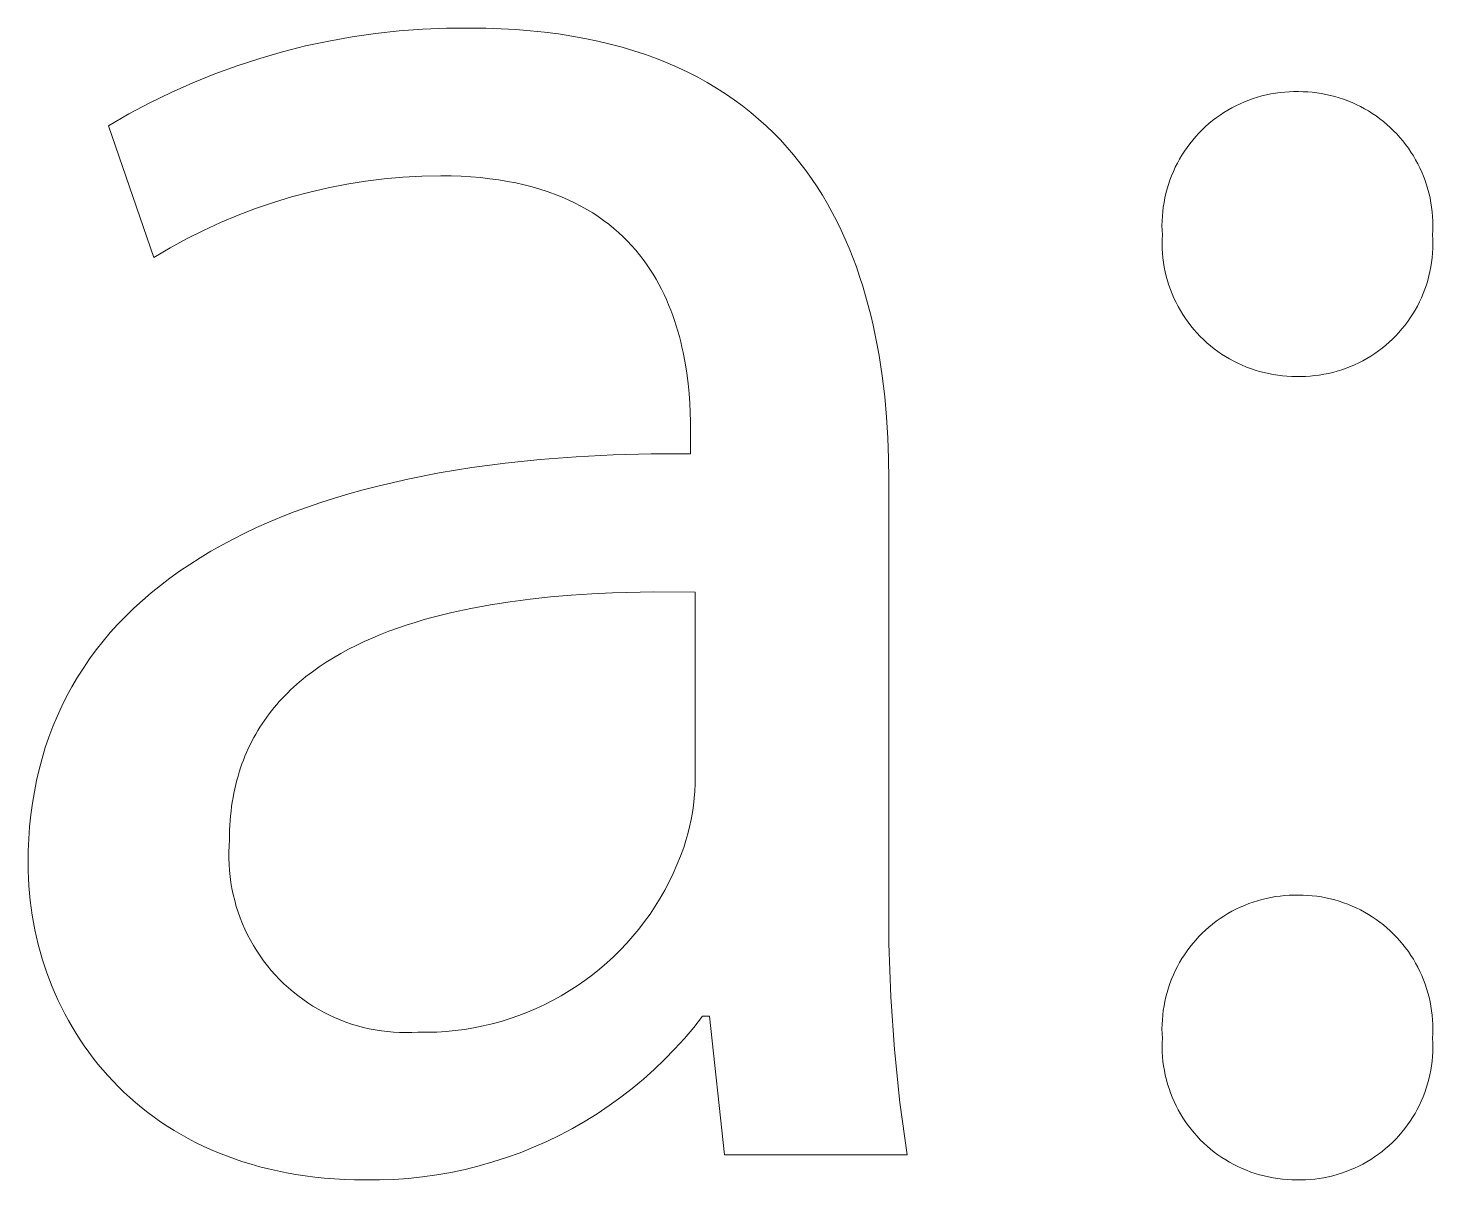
# Model space of a CAD drawing. Header units: millimetres. Extents: x 0 to 4468, y 0 to 3122.
# Drawn here: x 4185.53 to 4213.14, y 313.66 to 336.3 of the extents above; entities that cross this region are included whole.
import ezdxf

# ---------------------------------------------------------------- set-up
doc = ezdxf.new("R2010")
doc.units = ezdxf.units.MM
doc.header["$MEASUREMENT"] = 0
doc.layers.add('Domyślny', color=7, linetype='Continuous', true_color=0x000000)

msp = doc.modelspace()

# ---------------------------------------------------------------- linework, layer by layer
at = {"layer": 'Domyślny', "color": 18, "lineweight": 15, "true_color": 0x000000}
for p, q in [((4190.984, 335.944), (4191.44, 336.042)), ((4191.44, 336.042), (4191.899, 336.124)), ((4191.899, 336.124), (4192.361, 336.19)), ((4192.361, 336.19), (4192.825, 336.241)), ((4192.825, 336.241), (4193.29, 336.275)), ((4193.29, 336.275), (4193.756, 336.293)), ((4193.756, 336.293), (4194.222, 336.295)), ((4194.222, 336.295), (4194.529, 336.292)), ((4194.529, 336.292), (4194.828, 336.282)), ((4194.828, 336.282), (4195.12, 336.266)), ((4195.12, 336.266), (4195.405, 336.244)), ((4195.405, 336.244), (4195.684, 336.215)), ((4195.684, 336.215), (4195.955, 336.18)), ((4195.955, 336.18), (4196.219, 336.14)), ((4196.219, 336.14), (4196.476, 336.093)), ((4196.476, 336.093), (4196.727, 336.041)), ((4196.727, 336.041), (4196.971, 335.983)), ((4190.084, 335.701), (4190.532, 335.83)), ((4190.532, 335.83), (4190.984, 335.944)), ((4196.971, 335.983), (4197.209, 335.92)), ((4197.209, 335.92), (4197.44, 335.851)), ((4197.44, 335.851), (4197.665, 335.776)), ((4197.665, 335.776), (4197.883, 335.697)), ((4189.203, 335.396), (4189.641, 335.556)), ((4189.641, 335.556), (4190.084, 335.701)), ((4197.883, 335.697), (4198.095, 335.612)), ((4198.095, 335.612), (4198.301, 335.523)), ((4198.301, 335.523), (4198.501, 335.428)), ((4188.345, 335.032), (4188.771, 335.222)), ((4188.771, 335.222), (4189.203, 335.396)), ((4198.501, 335.428), (4198.694, 335.329)), ((4198.694, 335.329), (4198.882, 335.225)), ((4198.882, 335.225), (4199.064, 335.117)), ((4187.925, 334.827), (4188.345, 335.032)), ((4199.064, 335.117), (4199.24, 335.004)), ((4199.24, 335.004), (4199.411, 334.886)), ((4209.608, 334.909), (4209.695, 334.937)), ((4209.695, 334.937), (4209.782, 334.962)), ((4209.782, 334.962), (4209.871, 334.983)), ((4209.871, 334.983), (4209.96, 335.002)), ((4209.96, 335.002), (4210.049, 335.017)), ((4210.049, 335.017), (4210.14, 335.029)), ((4210.14, 335.029), (4210.23, 335.039)), ((4210.23, 335.039), (4210.321, 335.045)), ((4210.321, 335.045), (4210.412, 335.047)), ((4210.412, 335.047), (4210.503, 335.047)), ((4210.503, 335.047), (4210.593, 335.046)), ((4210.593, 335.046), (4210.683, 335.042)), ((4210.683, 335.042), (4210.773, 335.034)), ((4210.773, 335.034), (4210.862, 335.024)), ((4210.862, 335.024), (4210.951, 335.01)), ((4210.951, 335.01), (4211.04, 334.994)), ((4211.04, 334.994), (4211.128, 334.974)), ((4211.128, 334.974), (4211.215, 334.952)), ((4211.215, 334.952), (4211.301, 334.926)), ((4211.301, 334.926), (4211.387, 334.898)), ((4187.514, 334.609), (4187.925, 334.827)), ((4199.411, 334.886), (4199.576, 334.765)), ((4199.576, 334.765), (4199.735, 334.639)), ((4199.735, 334.639), (4199.889, 334.509)), ((4209.035, 334.635), (4209.112, 334.683)), ((4209.112, 334.683), (4209.191, 334.728)), ((4209.191, 334.728), (4209.272, 334.77)), ((4209.272, 334.77), (4209.354, 334.809)), ((4209.354, 334.809), (4209.438, 334.845)), ((4209.438, 334.845), (4209.522, 334.879)), ((4209.522, 334.879), (4209.608, 334.909)), ((4211.387, 334.898), (4211.471, 334.866)), ((4211.471, 334.866), (4211.554, 334.832)), ((4211.554, 334.832), (4211.636, 334.795)), ((4211.636, 334.795), (4211.717, 334.755)), ((4211.717, 334.755), (4211.797, 334.712)), ((4211.797, 334.712), (4211.874, 334.667)), ((4211.874, 334.667), (4211.951, 334.619)), ((4187.11, 334.376), (4187.514, 334.609)), ((4188.002, 331.787), (4187.11, 334.376)), ((4199.889, 334.509), (4200.037, 334.376)), ((4200.037, 334.376), (4200.18, 334.238)), ((4208.674, 334.359), (4208.742, 334.419)), ((4208.742, 334.419), (4208.812, 334.477)), ((4208.812, 334.477), (4208.885, 334.532)), ((4208.885, 334.532), (4208.959, 334.585)), ((4208.959, 334.585), (4209.035, 334.635)), ((4211.951, 334.619), (4212.025, 334.569)), ((4212.025, 334.569), (4212.098, 334.516)), ((4212.098, 334.516), (4212.169, 334.46)), ((4212.169, 334.46), (4212.238, 334.402)), ((4212.238, 334.402), (4212.305, 334.342)), ((4200.18, 334.238), (4200.318, 334.097)), ((4200.318, 334.097), (4200.451, 333.952)), ((4208.366, 334.024), (4208.423, 334.095)), ((4208.423, 334.095), (4208.482, 334.164)), ((4208.482, 334.164), (4208.544, 334.231)), ((4208.544, 334.231), (4208.608, 334.296)), ((4208.608, 334.296), (4208.674, 334.359)), ((4212.305, 334.342), (4212.37, 334.28)), ((4212.37, 334.28), (4212.432, 334.215)), ((4212.432, 334.215), (4212.493, 334.148)), ((4212.493, 334.148), (4212.551, 334.079)), ((4200.451, 333.952), (4200.579, 333.803)), ((4208.211, 333.8), (4208.26, 333.876)), ((4208.26, 333.876), (4208.312, 333.951)), ((4208.312, 333.951), (4208.366, 334.024)), ((4212.551, 334.079), (4212.607, 334.008)), ((4212.607, 334.008), (4212.66, 333.936)), ((4212.66, 333.936), (4212.711, 333.861)), ((4212.711, 333.861), (4212.759, 333.785)), ((4200.579, 333.803), (4200.701, 333.651)), ((4200.701, 333.651), (4200.819, 333.496)), ((4208.042, 333.478), (4208.08, 333.56)), ((4208.08, 333.56), (4208.121, 333.642)), ((4208.121, 333.642), (4208.165, 333.721)), ((4208.165, 333.721), (4208.211, 333.8)), ((4212.759, 333.785), (4212.804, 333.708)), ((4212.804, 333.708), (4212.847, 333.628)), ((4212.847, 333.628), (4212.887, 333.548)), ((4212.887, 333.548), (4212.925, 333.466)), ((4192.162, 333.288), (4191.796, 333.229)), ((4192.53, 333.333), (4192.162, 333.288)), ((4192.9, 333.366), (4192.53, 333.333)), ((4193.271, 333.386), (4192.9, 333.366)), ((4193.642, 333.394), (4193.271, 333.386)), ((4193.846, 333.392), (4193.642, 333.394)), ((4194.044, 333.385), (4193.846, 333.392)), ((4194.237, 333.373), (4194.044, 333.385)), ((4194.425, 333.357), (4194.237, 333.373)), ((4194.607, 333.337), (4194.425, 333.357)), ((4194.784, 333.313), (4194.607, 333.337)), ((4194.955, 333.284), (4194.784, 333.313)), ((4195.121, 333.252), (4194.955, 333.284)), ((4200.819, 333.496), (4200.932, 333.338)), ((4200.932, 333.338), (4201.04, 333.177)), ((4207.945, 333.223), (4207.974, 333.309)), ((4207.974, 333.309), (4208.006, 333.394)), ((4208.006, 333.394), (4208.042, 333.478)), ((4212.925, 333.466), (4212.959, 333.383)), ((4212.959, 333.383), (4212.991, 333.298)), ((4212.991, 333.298), (4213.02, 333.213)), ((4191.07, 333.075), (4190.711, 332.98)), ((4191.431, 333.159), (4191.07, 333.075)), ((4191.796, 333.229), (4191.431, 333.159)), ((4195.282, 333.215), (4195.121, 333.252)), ((4195.438, 333.175), (4195.282, 333.215)), ((4195.59, 333.132), (4195.438, 333.175)), ((4195.736, 333.084), (4195.59, 333.132)), ((4195.877, 333.034), (4195.736, 333.084)), ((4196.014, 332.98), (4195.877, 333.034)), ((4201.04, 333.177), (4201.143, 333.012)), ((4201.143, 333.012), (4201.242, 332.845)), ((4207.875, 332.959), (4207.895, 333.048)), ((4207.895, 333.048), (4207.918, 333.136)), ((4207.918, 333.136), (4207.945, 333.223)), ((4213.02, 333.213), (4213.045, 333.127)), ((4213.045, 333.127), (4213.068, 333.039)), ((4213.068, 333.039), (4213.088, 332.952)), ((4190.005, 332.752), (4189.658, 332.62)), ((4190.356, 332.872), (4190.005, 332.752)), ((4190.711, 332.98), (4190.356, 332.872)), ((4196.146, 332.922), (4196.014, 332.98)), ((4196.273, 332.862), (4196.146, 332.922)), ((4196.396, 332.798), (4196.273, 332.862)), ((4196.515, 332.732), (4196.396, 332.798)), ((4196.629, 332.663), (4196.515, 332.732)), ((4201.242, 332.845), (4201.336, 332.675)), ((4207.832, 332.689), (4207.843, 332.78)), ((4207.843, 332.78), (4207.858, 332.87)), ((4207.858, 332.87), (4207.875, 332.959)), ((4213.088, 332.952), (4213.105, 332.863)), ((4213.105, 332.863), (4213.118, 332.774)), ((4213.118, 332.774), (4213.129, 332.685)), ((4189.316, 332.477), (4188.979, 332.321)), ((4189.658, 332.62), (4189.316, 332.477)), ((4196.739, 332.591), (4196.629, 332.663)), ((4196.844, 332.517), (4196.739, 332.591)), ((4196.946, 332.44), (4196.844, 332.517)), ((4197.044, 332.361), (4196.946, 332.44)), ((4201.336, 332.675), (4201.426, 332.502)), ((4201.426, 332.502), (4201.511, 332.327)), ((4207.818, 332.417), (4207.82, 332.508)), ((4207.82, 332.508), (4207.825, 332.599)), ((4207.825, 332.599), (4207.832, 332.689)), ((4213.129, 332.685), (4213.137, 332.595)), ((4213.137, 332.595), (4213.141, 332.505)), ((4213.141, 332.505), (4213.143, 332.415)), ((4188.647, 332.154), (4188.322, 331.976)), ((4188.979, 332.321), (4188.647, 332.154)), ((4197.137, 332.279), (4197.044, 332.361)), ((4197.227, 332.195), (4197.137, 332.279)), ((4197.313, 332.11), (4197.227, 332.195)), ((4201.511, 332.327), (4201.593, 332.149)), ((4207.82, 332.326), (4207.818, 332.417)), ((4207.825, 332.235), (4207.82, 332.326)), ((4207.821, 332.144), (4207.825, 332.235)), ((4213.141, 332.325), (4213.136, 332.235)), ((4213.136, 332.235), (4213.141, 332.144)), ((4213.143, 332.415), (4213.141, 332.325)), ((4188.322, 331.976), (4188.002, 331.787)), ((4197.395, 332.022), (4197.313, 332.11)), ((4197.474, 331.932), (4197.395, 332.022)), ((4197.549, 331.841), (4197.474, 331.932)), ((4201.593, 332.149), (4201.669, 331.969)), ((4201.669, 331.969), (4201.742, 331.787)), ((4207.82, 332.052), (4207.821, 332.144)), ((4207.822, 331.961), (4207.82, 332.052)), ((4207.827, 331.87), (4207.822, 331.961)), ((4213.141, 331.963), (4213.136, 331.873)), ((4213.141, 332.144), (4213.143, 332.054)), ((4213.143, 332.054), (4213.141, 331.963)), ((4197.621, 331.748), (4197.549, 331.841)), ((4197.689, 331.654), (4197.621, 331.748)), ((4197.754, 331.558), (4197.689, 331.654)), ((4201.742, 331.787), (4201.811, 331.602)), ((4201.811, 331.602), (4201.875, 331.416)), ((4207.836, 331.779), (4207.827, 331.87)), ((4207.848, 331.688), (4207.836, 331.779)), ((4207.863, 331.598), (4207.848, 331.688)), ((4213.103, 331.603), (4213.085, 331.514)), ((4213.117, 331.692), (4213.103, 331.603)), ((4213.128, 331.782), (4213.117, 331.692)), ((4213.136, 331.873), (4213.128, 331.782)), ((4197.816, 331.461), (4197.754, 331.558)), ((4197.874, 331.363), (4197.816, 331.461)), ((4197.93, 331.264), (4197.874, 331.363)), ((4201.875, 331.416), (4201.936, 331.228)), ((4207.881, 331.508), (4207.863, 331.598)), ((4207.902, 331.419), (4207.881, 331.508)), ((4207.927, 331.331), (4207.902, 331.419)), ((4207.954, 331.244), (4207.927, 331.331)), ((4213.042, 331.338), (4213.015, 331.252)), ((4213.065, 331.426), (4213.042, 331.338)), ((4213.085, 331.514), (4213.065, 331.426)), ((4197.982, 331.163), (4197.93, 331.264)), ((4198.031, 331.062), (4197.982, 331.163)), ((4198.078, 330.96), (4198.031, 331.062)), ((4201.936, 331.228), (4201.993, 331.038)), ((4207.985, 331.158), (4207.954, 331.244)), ((4208.018, 331.073), (4207.985, 331.158)), ((4208.054, 330.989), (4208.018, 331.073)), ((4212.953, 331.081), (4212.918, 330.998)), ((4212.986, 331.166), (4212.953, 331.081)), ((4213.015, 331.252), (4212.986, 331.166)), ((4198.122, 330.858), (4198.078, 330.96)), ((4198.163, 330.755), (4198.122, 330.858)), ((4201.993, 331.038), (4202.046, 330.846)), ((4202.046, 330.846), (4202.096, 330.652)), ((4208.094, 330.906), (4208.054, 330.989)), ((4208.136, 330.825), (4208.094, 330.906)), ((4208.181, 330.746), (4208.136, 330.825)), ((4212.838, 330.835), (4212.795, 330.756)), ((4212.88, 330.916), (4212.838, 330.835)), ((4212.918, 330.998), (4212.88, 330.916)), ((4198.202, 330.651), (4198.163, 330.755)), ((4198.238, 330.547), (4198.202, 330.651)), ((4198.272, 330.443), (4198.238, 330.547)), ((4202.096, 330.652), (4202.141, 330.457)), ((4208.228, 330.668), (4208.181, 330.746)), ((4208.279, 330.591), (4208.228, 330.668)), ((4208.332, 330.517), (4208.279, 330.591)), ((4208.387, 330.444), (4208.332, 330.517)), ((4212.647, 330.528), (4212.592, 330.455)), ((4212.699, 330.602), (4212.647, 330.528)), ((4212.748, 330.678), (4212.699, 330.602)), ((4212.795, 330.756), (4212.748, 330.678)), ((4198.303, 330.339), (4198.272, 330.443)), ((4198.332, 330.234), (4198.303, 330.339)), ((4198.359, 330.13), (4198.332, 330.234)), ((4202.141, 330.457), (4202.184, 330.261)), ((4202.184, 330.261), (4202.223, 330.063)), ((4208.445, 330.374), (4208.387, 330.444)), ((4208.506, 330.305), (4208.445, 330.374)), ((4208.569, 330.239), (4208.506, 330.305)), ((4208.634, 330.175), (4208.569, 330.239)), ((4212.414, 330.25), (4212.35, 330.186)), ((4212.476, 330.316), (4212.414, 330.25)), ((4212.535, 330.385), (4212.476, 330.316)), ((4212.592, 330.455), (4212.535, 330.385)), ((4198.383, 330.026), (4198.359, 330.13)), ((4198.406, 329.923), (4198.383, 330.026)), ((4202.223, 330.063), (4202.258, 329.865)), ((4208.701, 330.113), (4208.634, 330.175)), ((4208.771, 330.053), (4208.701, 330.113)), ((4208.842, 329.996), (4208.771, 330.053)), ((4208.915, 329.942), (4208.842, 329.996)), ((4212.073, 329.952), (4211.999, 329.9)), ((4212.146, 330.007), (4212.073, 329.952)), ((4212.216, 330.064), (4212.146, 330.007)), ((4212.284, 330.124), (4212.216, 330.064)), ((4212.35, 330.186), (4212.284, 330.124)), ((4198.445, 329.717), (4198.406, 329.923)), ((4198.477, 329.513), (4198.445, 329.717)), ((4202.258, 329.865), (4202.319, 329.464)), ((4208.991, 329.89), (4208.915, 329.942)), ((4209.068, 329.841), (4208.991, 329.89)), ((4209.146, 329.794), (4209.068, 329.841)), ((4209.227, 329.75), (4209.146, 329.794)), ((4209.308, 329.709), (4209.227, 329.75)), ((4209.391, 329.671), (4209.308, 329.709)), ((4209.476, 329.636), (4209.391, 329.671)), ((4211.604, 329.68), (4211.521, 329.644)), ((4211.686, 329.718), (4211.604, 329.68)), ((4211.767, 329.76), (4211.686, 329.718)), ((4211.846, 329.804), (4211.767, 329.76)), ((4211.923, 329.851), (4211.846, 329.804)), ((4211.999, 329.9), (4211.923, 329.851)), ((4198.503, 329.313), (4198.477, 329.513)), ((4202.319, 329.464), (4202.368, 329.06)), ((4209.561, 329.604), (4209.476, 329.636)), ((4209.648, 329.575), (4209.561, 329.604)), ((4209.736, 329.549), (4209.648, 329.575)), ((4209.824, 329.526), (4209.736, 329.549)), ((4209.913, 329.506), (4209.824, 329.526)), ((4210.003, 329.489), (4209.913, 329.506)), ((4210.094, 329.475), (4210.003, 329.489)), ((4210.184, 329.465), (4210.094, 329.475)), ((4210.275, 329.458), (4210.184, 329.465)), ((4210.367, 329.453), (4210.275, 329.458)), ((4210.458, 329.452), (4210.367, 329.453)), ((4210.549, 329.451), (4210.458, 329.452)), ((4210.639, 329.453), (4210.549, 329.451)), ((4210.73, 329.458), (4210.639, 329.453)), ((4210.82, 329.467), (4210.73, 329.458)), ((4210.91, 329.478), (4210.82, 329.467)), ((4210.999, 329.493), (4210.91, 329.478)), ((4211.088, 329.51), (4210.999, 329.493)), ((4211.177, 329.531), (4211.088, 329.51)), ((4211.264, 329.555), (4211.177, 329.531)), ((4211.351, 329.581), (4211.264, 329.555)), ((4211.436, 329.611), (4211.351, 329.581)), ((4211.521, 329.644), (4211.436, 329.611)), ((4198.522, 329.118), (4198.503, 329.313)), ((4198.536, 328.927), (4198.522, 329.118)), ((4198.545, 328.742), (4198.536, 328.927)), ((4202.368, 329.06), (4202.405, 328.654)), ((4198.55, 328.565), (4198.545, 328.742)), ((4198.552, 328.395), (4198.55, 328.565)), ((4202.405, 328.654), (4202.43, 328.245)), ((4198.552, 327.933), (4198.552, 328.395)), ((4202.43, 328.245), (4202.445, 327.836)), ((4194.251, 327.66), (4194.912, 327.748)), ((4194.912, 327.748), (4195.596, 327.819)), ((4195.596, 327.819), (4196.302, 327.873)), ((4196.302, 327.873), (4197.03, 327.91)), ((4197.03, 327.91), (4197.78, 327.93)), ((4197.78, 327.93), (4198.552, 327.933)), ((4202.445, 327.836), (4202.45, 327.427)), ((4192.996, 327.435), (4193.612, 327.556)), ((4193.612, 327.556), (4194.251, 327.66)), ((4191.833, 327.145), (4192.115, 327.223)), ((4192.115, 327.223), (4192.403, 327.298)), ((4192.403, 327.298), (4192.996, 327.435)), ((4202.45, 327.427), (4202.45, 319.348)), ((4191.023, 326.884), (4191.287, 326.975)), ((4191.287, 326.975), (4191.557, 327.062)), ((4191.557, 327.062), (4191.833, 327.145)), ((4190.265, 326.588), (4190.512, 326.691)), ((4190.512, 326.691), (4190.764, 326.79)), ((4190.764, 326.79), (4191.023, 326.884)), ((4189.561, 326.256), (4189.79, 326.371)), ((4189.79, 326.371), (4190.024, 326.481)), ((4190.024, 326.481), (4190.265, 326.588)), ((4189.122, 326.015), (4189.339, 326.138)), ((4189.339, 326.138), (4189.561, 326.256)), ((4188.708, 325.759), (4188.912, 325.889)), ((4188.912, 325.889), (4189.122, 326.015)), ((4188.317, 325.487), (4188.509, 325.625)), ((4188.509, 325.625), (4188.708, 325.759)), ((4187.952, 325.2), (4188.132, 325.346)), ((4188.132, 325.346), (4188.317, 325.487)), ((4187.612, 324.898), (4187.779, 325.051)), ((4187.779, 325.051), (4187.952, 325.2)), ((4195.009, 325.024), (4194.62, 324.964)), ((4195.403, 325.076), (4195.009, 325.024)), ((4195.803, 325.118), (4195.403, 325.076)), ((4196.205, 325.153), (4195.803, 325.118)), ((4196.611, 325.179), (4196.205, 325.153)), ((4197.017, 325.198), (4196.611, 325.179)), ((4197.832, 325.216), (4197.017, 325.198)), ((4198.641, 325.21), (4197.832, 325.216)), ((4198.641, 321.446), (4198.641, 325.21)), ((4187.296, 324.581), (4187.451, 324.741)), ((4187.451, 324.741), (4187.612, 324.898)), ((4193.496, 324.721), (4193.317, 324.672)), ((4193.862, 324.813), (4193.496, 324.721)), ((4194.237, 324.893), (4193.862, 324.813)), ((4194.62, 324.964), (4194.237, 324.893)), ((4187.148, 324.417), (4187.296, 324.581)), ((4192.624, 324.444), (4192.459, 324.379)), ((4192.793, 324.505), (4192.624, 324.444)), ((4192.965, 324.563), (4192.793, 324.505)), ((4193.139, 324.619), (4192.965, 324.563)), ((4193.317, 324.672), (4193.139, 324.619)), ((4186.871, 324.077), (4187.006, 324.249)), ((4187.006, 324.249), (4187.148, 324.417)), ((4191.981, 324.166), (4191.828, 324.089)), ((4192.137, 324.24), (4191.981, 324.166)), ((4192.296, 324.311), (4192.137, 324.24)), ((4192.459, 324.379), (4192.296, 324.311)), ((4186.619, 323.722), (4186.742, 323.901)), ((4186.742, 323.901), (4186.871, 324.077)), ((4191.534, 323.924), (4191.393, 323.836)), ((4191.679, 324.008), (4191.534, 323.924)), ((4191.828, 324.089), (4191.679, 324.008)), ((4186.503, 323.539), (4186.619, 323.722)), ((4191.123, 323.65), (4190.994, 323.552)), ((4191.256, 323.745), (4191.123, 323.65)), ((4191.393, 323.836), (4191.256, 323.745)), ((4186.289, 323.163), (4186.393, 323.353)), ((4186.393, 323.353), (4186.503, 323.539)), ((4190.749, 323.344), (4190.691, 323.29)), ((4190.809, 323.397), (4190.749, 323.344)), ((4190.869, 323.45), (4190.809, 323.397)), ((4190.931, 323.501), (4190.869, 323.45)), ((4190.994, 323.552), (4190.931, 323.501)), ((4186.193, 322.969), (4186.289, 323.163)), ((4190.47, 323.062), (4190.418, 323.003)), ((4190.524, 323.121), (4190.47, 323.062)), ((4190.578, 323.178), (4190.524, 323.121)), ((4190.634, 323.234), (4190.578, 323.178)), ((4190.691, 323.29), (4190.634, 323.234)), ((4186.019, 322.571), (4186.102, 322.772)), ((4186.102, 322.772), (4186.193, 322.969)), ((4190.269, 322.819), (4190.222, 322.756)), ((4190.317, 322.882), (4190.269, 322.819)), ((4190.367, 322.943), (4190.317, 322.882)), ((4190.418, 323.003), (4190.367, 322.943)), ((4185.941, 322.366), (4186.019, 322.571)), ((4190.047, 322.492), (4190.006, 322.424)), ((4190.089, 322.56), (4190.047, 322.492)), ((4190.132, 322.626), (4190.089, 322.56)), ((4190.176, 322.692), (4190.132, 322.626)), ((4190.222, 322.756), (4190.176, 322.692)), ((4185.871, 322.158), (4185.941, 322.366)), ((4189.93, 322.283), (4189.894, 322.212)), ((4189.967, 322.354), (4189.93, 322.283)), ((4190.006, 322.424), (4189.967, 322.354)), ((4185.749, 321.731), (4185.807, 321.947)), ((4185.807, 321.947), (4185.871, 322.158)), ((4189.794, 321.99), (4189.764, 321.914)), ((4189.826, 322.065), (4189.794, 321.99)), ((4189.859, 322.139), (4189.826, 322.065)), ((4189.894, 322.212), (4189.859, 322.139)), ((4185.699, 321.513), (4185.749, 321.731)), ((4189.682, 321.678), (4189.658, 321.598)), ((4189.708, 321.758), (4189.682, 321.678)), ((4189.735, 321.836), (4189.708, 321.758)), ((4189.764, 321.914), (4189.735, 321.836)), ((4185.655, 321.29), (4185.699, 321.513)), ((4189.614, 321.433), (4189.595, 321.349)), ((4189.635, 321.516), (4189.614, 321.433)), ((4189.658, 321.598), (4189.635, 321.516)), ((4198.636, 321.304), (4198.641, 321.446)), ((4185.617, 321.065), (4185.655, 321.29)), ((4189.56, 321.177), (4189.546, 321.089)), ((4189.577, 321.264), (4189.56, 321.177)), ((4189.595, 321.349), (4189.577, 321.264)), ((4198.61, 321.022), (4198.625, 321.163)), ((4198.625, 321.163), (4198.636, 321.304)), ((4185.563, 320.603), (4185.587, 320.835)), ((4185.587, 320.835), (4185.617, 321.065)), ((4189.522, 320.911), (4189.512, 320.819)), ((4189.533, 321.001), (4189.522, 320.911)), ((4189.546, 321.089), (4189.533, 321.001)), ((4198.565, 320.743), (4198.59, 320.882)), ((4198.59, 320.882), (4198.61, 321.022)), ((4185.546, 320.366), (4185.563, 320.603)), ((4189.498, 320.633), (4189.494, 320.538)), ((4189.504, 320.727), (4189.498, 320.633)), ((4189.512, 320.819), (4189.504, 320.727)), ((4198.501, 320.467), (4198.535, 320.604)), ((4198.535, 320.604), (4198.565, 320.743)), ((4185.536, 320.127), (4185.546, 320.366)), ((4189.49, 320.345), (4189.482, 320.225)), ((4189.491, 320.442), (4189.49, 320.345)), ((4189.494, 320.538), (4189.491, 320.442)), ((4198.418, 320.196), (4198.462, 320.331)), ((4198.462, 320.331), (4198.501, 320.467)), ((4185.532, 319.884), (4185.536, 320.127)), ((4189.482, 320.225), (4189.478, 320.105)), ((4189.478, 320.105), (4189.478, 319.985)), ((4198.286, 319.853), (4198.355, 320.023)), ((4198.355, 320.023), (4198.418, 320.196)), ((4185.534, 319.737), (4185.532, 319.884)), ((4185.539, 319.591), (4185.534, 319.737)), ((4189.478, 319.985), (4189.482, 319.864)), ((4189.482, 319.864), (4189.49, 319.745)), ((4189.49, 319.745), (4189.502, 319.625)), ((4198.212, 319.685), (4198.286, 319.853)), ((4185.547, 319.445), (4185.539, 319.591)), ((4189.502, 319.625), (4189.519, 319.506)), ((4189.519, 319.506), (4189.539, 319.388)), ((4198.046, 319.356), (4198.132, 319.519)), ((4198.132, 319.519), (4198.212, 319.685)), ((4185.559, 319.299), (4185.547, 319.445)), ((4185.573, 319.153), (4185.559, 319.299)), ((4189.539, 319.388), (4189.564, 319.27)), ((4189.564, 319.27), (4189.593, 319.153)), ((4197.858, 319.04), (4197.955, 319.197)), ((4197.955, 319.197), (4198.046, 319.356)), ((4202.45, 319.348), (4202.45, 318.306)), ((4209.782, 319.175), (4209.871, 319.196)), ((4209.871, 319.196), (4209.96, 319.215)), ((4209.96, 319.215), (4210.049, 319.23)), ((4210.049, 319.23), (4210.14, 319.242)), ((4210.14, 319.242), (4210.23, 319.252)), ((4210.23, 319.252), (4210.321, 319.258)), ((4210.321, 319.258), (4210.412, 319.26)), ((4210.412, 319.26), (4210.503, 319.26)), ((4210.503, 319.26), (4210.593, 319.259)), ((4210.593, 319.259), (4210.683, 319.255)), ((4210.683, 319.255), (4210.773, 319.247)), ((4210.773, 319.247), (4210.862, 319.237)), ((4210.862, 319.237), (4210.951, 319.223)), ((4210.951, 319.223), (4211.04, 319.207)), ((4211.04, 319.207), (4211.128, 319.187)), ((4211.128, 319.187), (4211.215, 319.165)), ((4185.591, 319.008), (4185.573, 319.153)), ((4185.613, 318.863), (4185.591, 319.008)), ((4189.593, 319.153), (4189.625, 319.038)), ((4189.625, 319.038), (4189.662, 318.923)), ((4189.662, 318.923), (4189.703, 318.81)), ((4197.756, 318.887), (4197.858, 319.04)), ((4209.112, 318.896), (4209.191, 318.941)), ((4209.191, 318.941), (4209.272, 318.983)), ((4209.272, 318.983), (4209.354, 319.022)), ((4209.354, 319.022), (4209.438, 319.058)), ((4209.438, 319.058), (4209.522, 319.092)), ((4209.522, 319.092), (4209.608, 319.123)), ((4209.608, 319.123), (4209.695, 319.15)), ((4209.695, 319.15), (4209.782, 319.175)), ((4211.215, 319.165), (4211.301, 319.139)), ((4211.301, 319.139), (4211.387, 319.111)), ((4211.387, 319.111), (4211.471, 319.079)), ((4211.471, 319.079), (4211.554, 319.045)), ((4211.554, 319.045), (4211.636, 319.008)), ((4211.636, 319.008), (4211.717, 318.968)), ((4211.717, 318.968), (4211.797, 318.926)), ((4211.797, 318.926), (4211.874, 318.88)), ((4185.637, 318.719), (4185.613, 318.863)), ((4185.665, 318.576), (4185.637, 318.719)), ((4189.703, 318.81), (4189.747, 318.698)), ((4189.747, 318.698), (4189.795, 318.588)), ((4197.537, 318.592), (4197.649, 318.738)), ((4197.649, 318.738), (4197.756, 318.887)), ((4208.674, 318.572), (4208.742, 318.632)), ((4208.742, 318.632), (4208.812, 318.69)), ((4208.812, 318.69), (4208.885, 318.745)), ((4208.885, 318.745), (4208.959, 318.798)), ((4208.959, 318.798), (4209.035, 318.848)), ((4209.035, 318.848), (4209.112, 318.896)), ((4211.874, 318.88), (4211.951, 318.832)), ((4211.951, 318.832), (4212.025, 318.782)), ((4212.025, 318.782), (4212.098, 318.729)), ((4212.098, 318.729), (4212.169, 318.673)), ((4212.169, 318.673), (4212.238, 318.615)), ((4185.696, 318.433), (4185.665, 318.576)), ((4185.731, 318.291), (4185.696, 318.433)), ((4189.795, 318.588), (4189.847, 318.48)), ((4189.847, 318.48), (4189.903, 318.373)), ((4189.903, 318.373), (4189.962, 318.269)), ((4197.298, 318.313), (4197.419, 318.45)), ((4197.419, 318.45), (4197.537, 318.592)), ((4208.423, 318.308), (4208.482, 318.377)), ((4208.482, 318.377), (4208.544, 318.444)), ((4208.544, 318.444), (4208.608, 318.509)), ((4208.608, 318.509), (4208.674, 318.572)), ((4212.238, 318.615), (4212.305, 318.555)), ((4212.305, 318.555), (4212.37, 318.493)), ((4212.37, 318.493), (4212.432, 318.428)), ((4212.432, 318.428), (4212.493, 318.361)), ((4212.493, 318.361), (4212.551, 318.292)), ((4185.768, 318.149), (4185.731, 318.291)), ((4185.809, 318.009), (4185.768, 318.149)), ((4189.962, 318.269), (4190.025, 318.166)), ((4190.025, 318.166), (4190.092, 318.066)), ((4197.04, 318.05), (4197.171, 318.179)), ((4197.171, 318.179), (4197.298, 318.313)), ((4202.45, 318.306), (4202.486, 317.264)), ((4208.211, 318.013), (4208.26, 318.089)), ((4208.26, 318.089), (4208.312, 318.164)), ((4208.312, 318.164), (4208.366, 318.237)), ((4208.366, 318.237), (4208.423, 318.308)), ((4212.551, 318.292), (4212.607, 318.222)), ((4212.607, 318.222), (4212.66, 318.149)), ((4212.66, 318.149), (4212.711, 318.074)), ((4212.711, 318.074), (4212.759, 317.998)), ((4185.854, 317.869), (4185.809, 318.009)), ((4185.901, 317.731), (4185.854, 317.869)), ((4190.092, 318.066), (4190.162, 317.969)), ((4190.162, 317.969), (4190.235, 317.873)), ((4190.235, 317.873), (4190.311, 317.78)), ((4196.622, 317.691), (4196.765, 317.806)), ((4196.765, 317.806), (4196.905, 317.926)), ((4196.905, 317.926), (4197.04, 318.05)), ((4208.08, 317.773), (4208.121, 317.855)), ((4208.121, 317.855), (4208.165, 317.934)), ((4208.165, 317.934), (4208.211, 318.013)), ((4212.759, 317.998), (4212.804, 317.921)), ((4212.804, 317.921), (4212.847, 317.841)), ((4212.847, 317.841), (4212.887, 317.761)), ((4185.952, 317.594), (4185.901, 317.731)), ((4186.006, 317.457), (4185.952, 317.594)), ((4190.311, 317.78), (4190.391, 317.69)), ((4190.391, 317.69), (4190.474, 317.603)), ((4190.474, 317.603), (4190.559, 317.519)), ((4196.324, 317.476), (4196.475, 317.581)), ((4196.475, 317.581), (4196.622, 317.691)), ((4207.945, 317.436), (4207.974, 317.522)), ((4207.974, 317.522), (4208.006, 317.607)), ((4208.006, 317.607), (4208.042, 317.691)), ((4208.042, 317.691), (4208.08, 317.773)), ((4212.887, 317.761), (4212.925, 317.679)), ((4212.925, 317.679), (4212.959, 317.596)), ((4212.959, 317.596), (4212.991, 317.511)), ((4186.063, 317.322), (4186.006, 317.457)), ((4186.123, 317.189), (4186.063, 317.322)), ((4190.559, 317.519), (4190.648, 317.437)), ((4190.648, 317.437), (4190.739, 317.359)), ((4190.739, 317.359), (4190.833, 317.284)), ((4190.833, 317.284), (4190.929, 317.212)), ((4195.85, 317.193), (4196.011, 317.282)), ((4196.011, 317.282), (4196.169, 317.376)), ((4196.169, 317.376), (4196.324, 317.476)), ((4202.486, 317.264), (4202.558, 316.224)), ((4207.875, 317.172), (4207.895, 317.261)), ((4207.895, 317.261), (4207.918, 317.349)), ((4207.918, 317.349), (4207.945, 317.436)), ((4212.991, 317.511), (4213.02, 317.426)), ((4213.02, 317.426), (4213.045, 317.34)), ((4213.045, 317.34), (4213.068, 317.252)), ((4213.068, 317.252), (4213.088, 317.165)), ((4186.187, 317.056), (4186.123, 317.189)), ((4186.254, 316.926), (4186.187, 317.056)), ((4190.929, 317.212), (4191.028, 317.144)), ((4191.028, 317.144), (4191.129, 317.079)), ((4191.129, 317.079), (4191.232, 317.017)), ((4191.232, 317.017), (4191.338, 316.96)), ((4195.351, 316.959), (4195.52, 317.031)), ((4195.52, 317.031), (4195.687, 317.109)), ((4195.687, 317.109), (4195.85, 317.193)), ((4207.832, 316.902), (4207.843, 316.993)), ((4207.843, 316.993), (4207.858, 317.083)), ((4207.858, 317.083), (4207.875, 317.172)), ((4213.088, 317.165), (4213.105, 317.076)), ((4213.105, 317.076), (4213.118, 316.987)), ((4213.118, 316.987), (4213.129, 316.898)), ((4186.324, 316.796), (4186.254, 316.926)), ((4186.397, 316.669), (4186.324, 316.796)), ((4191.338, 316.96), (4191.445, 316.905)), ((4191.445, 316.905), (4191.554, 316.855)), ((4191.554, 316.855), (4191.665, 316.808)), ((4191.665, 316.808), (4191.777, 316.765)), ((4191.777, 316.765), (4191.891, 316.726)), ((4191.891, 316.726), (4192.006, 316.691)), ((4194.474, 316.688), (4194.652, 316.73)), ((4194.652, 316.73), (4194.83, 316.778)), ((4194.83, 316.778), (4195.006, 316.833)), ((4195.006, 316.833), (4195.179, 316.893)), ((4195.179, 316.893), (4195.351, 316.959)), ((4198.79, 316.878), (4198.614, 316.656)), ((4198.924, 316.878), (4198.79, 316.878)), ((4199.221, 314.155), (4198.924, 316.878)), ((4207.818, 316.63), (4207.82, 316.721)), ((4207.82, 316.721), (4207.825, 316.812)), ((4207.825, 316.812), (4207.832, 316.902)), ((4213.129, 316.898), (4213.137, 316.808)), ((4213.137, 316.808), (4213.141, 316.718)), ((4213.141, 316.718), (4213.143, 316.628)), ((4186.474, 316.542), (4186.397, 316.669)), ((4186.554, 316.418), (4186.474, 316.542)), ((4186.637, 316.296), (4186.554, 316.418)), ((4192.006, 316.691), (4192.122, 316.661)), ((4192.122, 316.661), (4192.239, 316.634)), ((4192.239, 316.634), (4192.357, 316.611)), ((4192.357, 316.611), (4192.476, 316.592)), ((4192.476, 316.592), (4192.595, 316.577)), ((4192.595, 316.577), (4192.715, 316.566)), ((4192.715, 316.566), (4192.835, 316.56)), ((4192.835, 316.56), (4192.955, 316.558)), ((4192.955, 316.558), (4193.075, 316.559)), ((4193.075, 316.559), (4193.195, 316.565)), ((4193.195, 316.565), (4193.379, 316.564)), ((4193.379, 316.564), (4193.563, 316.569)), ((4193.563, 316.569), (4193.746, 316.58)), ((4193.746, 316.58), (4193.929, 316.598)), ((4193.929, 316.598), (4194.112, 316.622)), ((4194.112, 316.622), (4194.293, 316.652)), ((4194.293, 316.652), (4194.474, 316.688)), ((4198.431, 316.44), (4198.24, 316.23)), ((4198.614, 316.656), (4198.431, 316.44)), ((4207.82, 316.539), (4207.818, 316.63)), ((4207.825, 316.448), (4207.82, 316.539)), ((4207.821, 316.357), (4207.825, 316.448)), ((4213.141, 316.538), (4213.136, 316.448)), ((4213.136, 316.448), (4213.141, 316.357)), ((4213.143, 316.628), (4213.141, 316.538)), ((4186.723, 316.175), (4186.637, 316.296)), ((4186.812, 316.056), (4186.723, 316.175)), ((4198.24, 316.23), (4198.042, 316.027)), ((4202.558, 316.224), (4202.665, 315.187)), ((4207.82, 316.265), (4207.821, 316.357)), ((4207.823, 316.174), (4207.82, 316.265)), ((4207.829, 316.083), (4207.823, 316.174)), ((4213.14, 316.176), (4213.135, 316.086)), ((4213.142, 316.267), (4213.14, 316.176)), ((4213.141, 316.357), (4213.142, 316.267)), ((4186.905, 315.939), (4186.812, 316.056)), ((4187.001, 315.825), (4186.905, 315.939)), ((4198.042, 316.027), (4197.838, 315.831)), ((4207.838, 315.992), (4207.829, 316.083)), ((4207.85, 315.902), (4207.838, 315.992)), ((4207.865, 315.811), (4207.85, 315.902)), ((4213.115, 315.906), (4213.101, 315.817)), ((4213.127, 315.996), (4213.115, 315.906)), ((4213.135, 316.086), (4213.127, 315.996)), ((4187.1, 315.712), (4187.001, 315.825)), ((4187.203, 315.602), (4187.1, 315.712)), ((4187.308, 315.494), (4187.203, 315.602)), ((4197.626, 315.643), (4197.408, 315.462)), ((4197.838, 315.831), (4197.626, 315.643)), ((4207.883, 315.722), (4207.865, 315.811)), ((4207.905, 315.633), (4207.883, 315.722)), ((4207.929, 315.545), (4207.905, 315.633)), ((4213.063, 315.64), (4213.039, 315.552)), ((4213.084, 315.728), (4213.063, 315.64)), ((4213.101, 315.817), (4213.084, 315.728)), ((4187.417, 315.388), (4187.308, 315.494)), ((4187.529, 315.285), (4187.417, 315.388)), ((4197.408, 315.462), (4197.184, 315.288)), ((4207.957, 315.458), (4207.929, 315.545)), ((4207.987, 315.372), (4207.957, 315.458)), ((4208.021, 315.287), (4207.987, 315.372)), ((4212.983, 315.38), (4212.951, 315.296)), ((4213.013, 315.466), (4212.983, 315.38)), ((4213.039, 315.552), (4213.013, 315.466)), ((4187.644, 315.184), (4187.529, 315.285)), ((4187.762, 315.086), (4187.644, 315.184)), ((4187.884, 314.991), (4187.762, 315.086)), ((4196.954, 315.123), (4196.719, 314.965)), ((4197.184, 315.288), (4196.954, 315.123)), ((4202.665, 315.187), (4202.807, 314.155)), ((4208.057, 315.203), (4208.021, 315.287)), ((4208.097, 315.121), (4208.057, 315.203)), ((4208.139, 315.04), (4208.097, 315.121)), ((4208.184, 314.961), (4208.139, 315.04)), ((4212.836, 315.05), (4212.792, 314.971)), ((4212.877, 315.13), (4212.836, 315.05)), ((4212.915, 315.212), (4212.877, 315.13)), ((4212.951, 315.296), (4212.915, 315.212)), ((4188.008, 314.898), (4187.884, 314.991)), ((4188.136, 314.808), (4188.008, 314.898)), ((4188.267, 314.721), (4188.136, 314.808)), ((4196.478, 314.816), (4196.232, 314.675)), ((4196.719, 314.965), (4196.478, 314.816)), ((4208.231, 314.883), (4208.184, 314.961)), ((4208.282, 314.807), (4208.231, 314.883)), ((4208.335, 314.732), (4208.282, 314.807)), ((4212.696, 314.817), (4212.644, 314.743)), ((4212.745, 314.893), (4212.696, 314.817)), ((4212.792, 314.971), (4212.745, 314.893)), ((4188.401, 314.637), (4188.267, 314.721)), ((4188.539, 314.555), (4188.401, 314.637)), ((4188.68, 314.477), (4188.539, 314.555)), ((4195.982, 314.543), (4195.727, 314.419)), ((4196.232, 314.675), (4195.982, 314.543)), ((4208.39, 314.66), (4208.335, 314.732)), ((4208.448, 314.589), (4208.39, 314.66)), ((4208.509, 314.521), (4208.448, 314.589)), ((4208.571, 314.454), (4208.509, 314.521)), ((4212.473, 314.532), (4212.412, 314.465)), ((4212.533, 314.6), (4212.473, 314.532)), ((4212.589, 314.671), (4212.533, 314.6)), ((4212.644, 314.743), (4212.589, 314.671)), ((4188.823, 314.402), (4188.68, 314.477)), ((4188.97, 314.33), (4188.823, 314.402)), ((4189.12, 314.262), (4188.97, 314.33)), ((4189.274, 314.196), (4189.12, 314.262)), ((4195.468, 314.305), (4195.205, 314.199)), ((4195.727, 314.419), (4195.468, 314.305)), ((4208.636, 314.39), (4208.571, 314.454)), ((4208.704, 314.328), (4208.636, 314.39)), ((4208.773, 314.269), (4208.704, 314.328)), ((4208.844, 314.212), (4208.773, 314.269)), ((4208.918, 314.158), (4208.844, 314.212)), ((4212.143, 314.223), (4212.071, 314.168)), ((4212.213, 314.28), (4212.143, 314.223)), ((4212.282, 314.339), (4212.213, 314.28)), ((4212.348, 314.401), (4212.282, 314.339)), ((4212.412, 314.465), (4212.348, 314.401)), ((4189.43, 314.135), (4189.274, 314.196)), ((4189.59, 314.076), (4189.43, 314.135)), ((4189.752, 314.021), (4189.59, 314.076)), ((4189.918, 313.97), (4189.752, 314.021)), ((4190.087, 313.923), (4189.918, 313.97)), ((4194.396, 313.938), (4194.121, 313.87)), ((4194.669, 314.016), (4194.396, 313.938)), ((4194.938, 314.103), (4194.669, 314.016)), ((4195.205, 314.199), (4194.938, 314.103)), ((4202.807, 314.155), (4199.221, 314.155)), ((4208.993, 314.106), (4208.918, 314.158)), ((4209.07, 314.056), (4208.993, 314.106)), ((4209.148, 314.01), (4209.07, 314.056)), ((4209.228, 313.966), (4209.148, 314.01)), ((4209.31, 313.925), (4209.228, 313.966)), ((4211.684, 313.934), (4211.602, 313.895)), ((4211.765, 313.975), (4211.684, 313.934)), ((4211.844, 314.019), (4211.765, 313.975)), ((4211.921, 314.066), (4211.844, 314.019)), ((4211.997, 314.116), (4211.921, 314.066)), ((4212.071, 314.168), (4211.997, 314.116)), ((4190.259, 313.879), (4190.087, 313.923)), ((4190.435, 313.839), (4190.259, 313.879)), ((4190.613, 313.803), (4190.435, 313.839)), ((4190.795, 313.771), (4190.613, 313.803)), ((4190.979, 313.743), (4190.795, 313.771)), ((4191.167, 313.719), (4190.979, 313.743)), ((4191.358, 313.7), (4191.167, 313.719)), ((4191.552, 313.684), (4191.358, 313.7)), ((4191.75, 313.673), (4191.552, 313.684)), ((4191.95, 313.666), (4191.75, 313.673)), ((4192.154, 313.664), (4191.95, 313.666)), ((4192.437, 313.664), (4192.154, 313.664)), ((4192.72, 313.674), (4192.437, 313.664)), ((4193.003, 313.694), (4192.72, 313.674)), ((4193.284, 313.723), (4193.003, 313.694)), ((4193.565, 313.762), (4193.284, 313.723)), ((4193.844, 313.811), (4193.565, 313.762)), ((4194.121, 313.87), (4193.844, 313.811)), ((4209.393, 313.887), (4209.31, 313.925)), ((4209.477, 313.852), (4209.393, 313.887)), ((4209.563, 313.819), (4209.477, 313.852)), ((4209.649, 313.79), (4209.563, 313.819)), ((4209.737, 313.764), (4209.649, 313.79)), ((4209.825, 313.741), (4209.737, 313.764)), ((4209.914, 313.721), (4209.825, 313.741)), ((4210.004, 313.703), (4209.914, 313.721)), ((4210.094, 313.69), (4210.004, 313.703)), ((4210.185, 313.679), (4210.094, 313.69)), ((4210.276, 313.671), (4210.185, 313.679)), ((4210.367, 313.667), (4210.276, 313.671)), ((4210.458, 313.665), (4210.367, 313.667)), ((4210.549, 313.665), (4210.458, 313.665)), ((4210.639, 313.667), (4210.549, 313.665)), ((4210.73, 313.672), (4210.639, 313.667)), ((4210.82, 313.681), (4210.73, 313.672)), ((4210.91, 313.692), (4210.82, 313.681)), ((4210.999, 313.707), (4210.91, 313.692)), ((4211.088, 313.725), (4210.999, 313.707)), ((4211.176, 313.746), (4211.088, 313.725)), ((4211.263, 313.77), (4211.176, 313.746)), ((4211.349, 313.797), (4211.263, 313.77)), ((4211.435, 313.827), (4211.349, 313.797)), ((4211.519, 313.859), (4211.435, 313.827)), ((4211.602, 313.895), (4211.519, 313.859))]:
    msp.add_line(p, q, dxfattribs=at)

doc.saveas('drawing.dxf')
